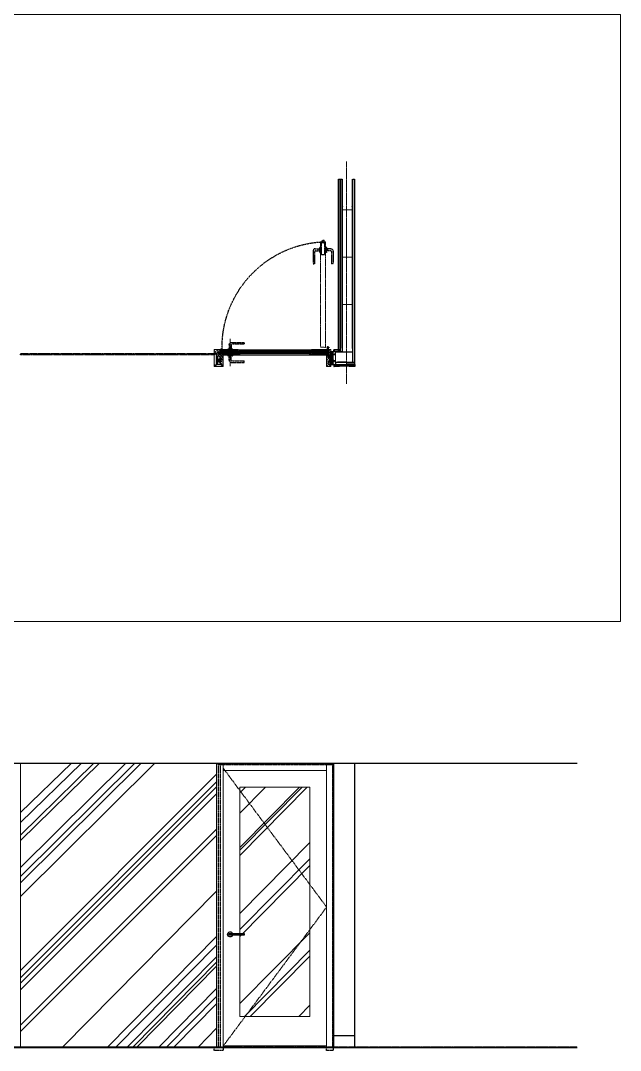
# Model space of a CAD drawing. Header units: inches. Extents: x -395 to 792, y -235 to 476.
# Drawn here: x 114.6 to 317.7, y -230 to 118.5 of the extents above; entities that cross this region are included whole.
import ezdxf

# ---------------------------------------------------------------- set-up
doc = ezdxf.new("R2010")
doc.units = ezdxf.units.IN
doc.header["$LTSCALE"] = 0.25
doc.header["$MEASUREMENT"] = 0
doc.set_wipeout_variables(frame=1)
for name, pattern in [('CENTER', [2, 1.25, -0.25, 0.25, -0.25]), ('HIDDEN', [0.375, 0.25, -0.125]), ('PHANTOM2', [1.25, 0.625, -0.125, 0.125, -0.125, 0.125, -0.125])]:
    doc.linetypes.add(name, pattern=pattern)
for name, color, linetype in [('Imp_Hdw', 9, 'Continuous'), ('IWC_0', 7, 'Continuous'), ('IWC_02', 9, 'Continuous'), ('IWC_02_A', 8, 'Continuous'), ('IWC_04', 252, 'Continuous'), ('IWC_11', 150, 'PHANTOM2')]:
    doc.layers.add(name, color=color, linetype=linetype)
for name, color, linetype, lineweight in [('IWC_01', 4, 'Continuous', 15), ('IWC_03', 5, 'HIDDEN', 30), ('IWC_06', 1, 'Continuous', 15), ('IWC_07', 3, 'CENTER', 15), ('IWC_07_A', 62, 'CENTER', 5), ('IWC_08', 42, 'Continuous', 15), ('LYT-IWC_02', 9, 'Continuous', 9)]:
    doc.layers.add(name, color=color, linetype=linetype, lineweight=lineweight)
doc.layers.add('IWC_12', color=1, linetype='Continuous', lineweight=15, plot=False)
pattern_1 = [(63.435, (1.7933, 0.0867), (2, -1e-10), [0.46214, -1.77393]), (40.6013, (0.4776, 1.816), (2, 2e-09), [0.4158, -8.80374]), (40.6013, (1.4776, 3.816), (2, 2e-09), [0.4158, -8.80374]), (40.6013, (2.4776, 5.816), (2, -1e-09), [0.4158, -8.80374]), (63.435, (0.7786, -0.1928), (2, -1e-10), [0.4237, -1.81237]), (50.1944, (0.968, 0.1861), (2, 8e-11), [0.22405, -7.5862]), (50.1944, (1.968, 2.1861), (2, 8e-11), [0.22405, -7.5862]), (50.1944, (2.968, 4.1861), (2, 8e-11), [0.22405, -7.5862]), (21.8014, (1.1115, 0.35825), (2, -3e-09), [0.28687, -5.09829]), (33.69, (1.3779, 0.4648), (2, -1e-09), [0.25218, -3.35337]), (63.435, (1.5877, 0.6047), (2, -8e-10), [0.33553, -1.90054]), (45, (1.7377, 0.9048), (2, -1e-16), [0.27178, -5.38507]), (45, (2.7377, 2.9048), (2, -1e-16), [0.27178, -5.38507]), (21.8014, (1.9299, 1.097), (2, -3e-09), [0.21924, -5.16593]), (63.435, (0.1305, -0.239), (2, -8e-10), [0.71896, -1.51711]), (50.1944, (0.452, 0.404), (2, 8e-11), [0.45736, -7.3529]), (50.1944, (1.452, 2.404), (2, 8e-11), [0.45736, -7.3529]), (50.1944, (2.452, 4.404), (2, 8e-11), [0.45736, -7.3529]), (33.69, (0.7448, 0.7554), (2, -1e-09), [0.22406, -3.3815]), (15.9454, (0.9312, 0.87964), (2, -1e-07), [0.35625, -6.92386]), (33.69, (1.2738, 0.9775), (2, -1e-09), [0.4093, -3.19625]), (50.1944, (1.6143, 1.2045), (2, 8e-11), [0.51973, -7.2905]), (50.1944, (2.6143, 3.2045), (2, 8e-11), [0.51973, -7.2905]), (50.1944, (3.6143, 5.2045), (2, -3e-10), [0.51973, -7.2905]), (21.8014, (1.94704, 1.6038), (2, -3e-09), [0.57145, -4.81371]), (50.1944, (0, 0.5), (2, 8e-11), [0.5214, -7.28884]), (50.1944, (1, 2.5), (2, 8e-11), [0.5214, -7.28884]), (50.1944, (2, 4.5), (2, 8e-11), [0.5214, -7.28884]), (33.69, (0.3338, 0.9006), (2, -1e-09), [0.48381, -3.12174]), (26.565, (0.73635, 1.1689), (2, 1e-10), [0.7986, -8.14568]), (26.565, (1.73635, 3.1689), (2, 1e-10), [0.7986, -8.14568]), (40.6013, (1.4506, 1.5261), (2, 2e-09), [0.43193, -8.7876]), (40.6013, (2.4506, 3.5261), (2, 2e-09), [0.43193, -8.7876]), (40.6013, (3.4506, 5.5261), (2, 2e-09), [0.43193, -8.7876]), (33.69, (0.1335, 1.1784), (2, -1e-09), [0.27358, -3.33197]), (26.565, (0.3611, 1.3301), (2, 8e-10), [0.7158, -8.22846]), (26.565, (1.3611, 3.3301), (2, -8e-09), [0.7158, -8.22846]), (40.6013, (1.0013, 1.6503), (2, 2e-09), [0.17008, -9.04946]), (40.6013, (2.0013, 3.6503), (2, 2e-09), [0.17008, -9.04946]), (40.6013, (3.0013, 5.6503), (2, 2e-09), [0.17008, -9.04946])]
pattern_2 = [(153.435, (-0.0867, 1.7933), (1e-10, 2), [0.46214, -1.77393]), (130.6013, (-1.816, 0.4776), (-2e-09, 2), [0.4158, -8.80374]), (130.6013, (-3.816, 1.4776), (-2e-09, 2), [0.4158, -8.80374]), (130.6013, (-5.816, 2.4776), (1e-09, 2), [0.4158, -8.80374]), (153.435, (0.1928, 0.7786), (1e-10, 2), [0.4237, -1.81237]), (140.1944, (-0.1861, 0.968), (-8e-11, 2), [0.22405, -7.5862]), (140.1944, (-2.1861, 1.968), (-8e-11, 2), [0.22405, -7.5862]), (140.1944, (-4.1861, 2.968), (-8e-11, 2), [0.22405, -7.5862]), (111.8014, (-0.35825, 1.1115), (3e-09, 2), [0.28687, -5.09829]), (123.69, (-0.4648, 1.3779), (1e-09, 2), [0.25218, -3.35337]), (153.435, (-0.6047, 1.5877), (8e-10, 2), [0.33553, -1.90054]), (135, (-0.9048, 1.7377), (2e-16, 2), [0.27178, -5.38507]), (135, (-2.9048, 2.7377), (2e-16, 2), [0.27178, -5.38507]), (111.8014, (-1.097, 1.9299), (3e-09, 2), [0.21924, -5.16593]), (153.435, (0.239, 0.1305), (8e-10, 2), [0.71896, -1.51711]), (140.1944, (-0.404, 0.452), (-8e-11, 2), [0.45736, -7.3529]), (140.1944, (-2.404, 1.452), (-8e-11, 2), [0.45736, -7.3529]), (140.1944, (-4.404, 2.452), (-8e-11, 2), [0.45736, -7.3529]), (123.69, (-0.7554, 0.7448), (1e-09, 2), [0.22406, -3.3815]), (105.9454, (-0.87964, 0.9312), (1e-07, 2), [0.35625, -6.92386]), (123.69, (-0.9775, 1.2738), (1e-09, 2), [0.4093, -3.19625]), (140.1944, (-1.2045, 1.6143), (-8e-11, 2), [0.51973, -7.29052]), (140.1944, (-3.2045, 2.6143), (-8e-11, 2), [0.51973, -7.29052]), (140.1944, (-5.2045, 3.6143), (3e-10, 2), [0.51973, -7.29052]), (111.8014, (-1.6038, 1.94704), (3e-09, 2), [0.57145, -4.81371]), (140.1944, (-0.5, 3e-17), (-8e-11, 2), [0.5214, -7.28884]), (140.1944, (-2.5, 1), (-8e-11, 2), [0.5214, -7.28884]), (140.1944, (-4.5, 2), (-8e-11, 2), [0.5214, -7.28884]), (123.69, (-0.9006, 0.3338), (1e-09, 2), [0.48381, -3.12174]), (116.565, (-1.1689, 0.73635), (-1e-10, 2), [0.7986, -8.14568]), (116.565, (-3.1689, 1.73635), (-1e-10, 2), [0.7986, -8.14568]), (130.6013, (-1.5261, 1.4506), (-2e-09, 2), [0.43193, -8.7876]), (130.6013, (-3.5261, 2.4506), (-2e-09, 2), [0.43193, -8.78761]), (130.6013, (-5.5261, 3.4506), (-2e-09, 2), [0.43193, -8.78761]), (123.69, (-1.1784, 0.1335), (1e-09, 2), [0.27358, -3.33197]), (116.565, (-1.3301, 0.3611), (-8e-10, 2), [0.7158, -8.22846]), (116.565, (-3.3301, 1.3611), (8e-09, 2), [0.7158, -8.22846]), (130.6013, (-1.6503, 1.0013), (-2e-09, 2), [0.17008, -9.04946]), (130.6013, (-3.6503, 2.0013), (-2e-09, 2), [0.17008, -9.04946]), (130.6013, (-5.6503, 3.0013), (-2e-09, 2), [0.17008, -9.04946])]
pattern_3 = [(37.5, (-2.18455, -1.42733), (-0.00393708, 0.12042649), [0, -0.095, 0, -0.10625, 0, -0.1015625]), (7.5, (-2.18455, -1.42733), (0.11061104, 0.1763841), [0, -0.05125, 0, -0.085625, 0, -0.0328125]), (327.5, (-2.26142, -1.42733), (0.19463387, 0.0003537), [0, -0.03125, 0, -0.1125, 0, -0.146875]), (317.5, (-2.26142, -1.42733), (0.1878829, 0.0548547), [0, -0.015625, 0, -0.07375, 0, -0.084375])]
pattern_4 = [(63.435, (-0.3912, -1.3407), (2, -1e-10), [0.46214, -1.77393]), (40.6013, (-1.7069, 0.3887), (2, 2e-09), [0.4158, -8.80374]), (40.6013, (-0.7069, 2.3887), (2, 2e-09), [0.4158, -8.80374]), (40.6013, (0.2931, 4.3887), (2, -1e-09), [0.4158, -8.80374]), (63.435, (-1.406, -1.6202), (2, -1e-10), [0.4237, -1.81237]), (50.1944, (-1.2165, -1.2412), (2, 8e-11), [0.22405, -7.5862]), (50.1944, (-0.2165, 0.7588), (2, 8e-11), [0.22405, -7.5862]), (50.1944, (0.7835, 2.7588), (2, 8e-11), [0.22405, -7.5862]), (21.8014, (-1.07305, -1.0691), (2, -3e-09), [0.28687, -5.09829]), (33.69, (-0.8067, -0.9625), (2, -1e-09), [0.25218, -3.35337]), (63.435, (-0.5969, -0.8226), (2, -8e-10), [0.33553, -1.90054]), (45, (-0.4468, -0.5225), (2, -1e-16), [0.27178, -5.38507]), (45, (0.5532, 1.4775), (2, -1e-16), [0.27178, -5.38507]), (21.8014, (-0.2546, -0.3304), (2, -3e-09), [0.21924, -5.16593]), (63.435, (-2.054, -1.6664), (2, -8e-10), [0.71896, -1.51711]), (50.1944, (-1.7325, -1.0233), (2, 8e-11), [0.45736, -7.3529]), (50.1944, (-0.7325, 0.9767), (2, 8e-11), [0.45736, -7.3529]), (50.1944, (0.2675, 2.9767), (2, 8e-11), [0.45736, -7.3529]), (33.69, (-1.4398, -0.672), (2, -1e-09), [0.22406, -3.381495]), (15.9454, (-1.2533, -0.5477), (2, -1e-07), [0.35625, -6.92386]), (33.69, (-0.9108, -0.4498), (2, -1e-09), [0.4093, -3.196255]), (50.1944, (-0.5702, -0.2228), (2, 8e-11), [0.51973, -7.29052]), (50.1944, (0.4298, 1.7772), (2, 8e-11), [0.51973, -7.29052]), (50.1944, (1.4298, 3.7772), (2, -3e-10), [0.51973, -7.29052]), (21.8014, (-0.2375, 0.1765), (2, -3e-09), [0.57145, -4.813715]), (50.1944, (-2.1845, -0.9273), (2, 8e-11), [0.5214, -7.28884]), (50.1944, (-1.1845, 1.0727), (2, 8e-11), [0.5214, -7.28884]), (50.1944, (-0.1845, 3.0727), (2, 8e-11), [0.5214, -7.28884]), (33.69, (-1.8508, -0.5268), (2, -1e-09), [0.48381, -3.12174]), (26.565, (-1.4482, -0.2584), (2, 1e-10), [0.7986, -8.14568]), (26.565, (-0.4482, 1.7416), (2, 1e-10), [0.7986, -8.14568]), (40.6013, (-0.7339, 0.0987), (2, 2e-09), [0.43193, -8.78761]), (40.6013, (0.2661, 2.0987), (2, 2e-09), [0.43193, -8.78761]), (40.6013, (1.2661, 4.0987), (2, 2e-09), [0.43193, -8.78761]), (33.69, (-2.0511, -0.2489), (2, -1e-09), [0.27358, -3.33197]), (26.565, (-1.82345, -0.0972), (2, 8e-10), [0.7158, -8.22846]), (26.565, (-0.82345, 1.9028), (2, -8e-09), [0.7158, -8.22846]), (40.6013, (-1.1832, 0.2229), (2, 2e-09), [0.17008, -9.04946]), (40.6013, (-0.1832, 2.2229), (2, 2e-09), [0.17008, -9.04946]), (40.6013, (0.8168, 4.2229), (2, 2e-09), [0.17008, -9.04946])]

# ---------------------------------------------------------------- blocks, each defined once
blk = doc.blocks.new('IWC_DoorCore.Beveled-SP011')
at = {"layer": 'IWC_08'}
h = blk.add_hatch(dxfattribs=at)
h.set_pattern_fill('LUMBER', color=256, scale=0.5)
h.set_pattern_definition(pattern_1)
h.paths.add_polyline_path([(0, 1.69), (0.38, 1.69), (0.38, 0.06), (0.11, 0.06)])
h = blk.add_hatch(dxfattribs=at)
h.set_pattern_fill('PARTICAL-BOARD', color=256, angle=315, style=0)
h.set_pattern_definition([(0, (30.23961, 0), (0.21875, 0.125), [0.3125, -0.0625, 0, -0.0625])])
h.paths.add_polyline_path([(5.14, 1.69), (0.39, 1.69), (0.39, 0.06), (5.14, 0.06)])
h = blk.add_hatch(dxfattribs=at)
h.set_pattern_fill('LUMBER', color=256, scale=0.5, style=0)
h.set_pattern_definition(pattern_1)
h.paths.add_polyline_path([(5.14, 1.69), (5.14, 0.06), (6.01, 0.06), (6.01, 0.5), (5.51, 0.5), (5.51, 1.69)])
h = blk.add_hatch(dxfattribs=at)
h.set_pattern_fill('LUMBER', color=256, scale=0.5, angle=90, style=0)
h.set_pattern_definition(pattern_2)
h.paths.add_polyline_path([(5.57, 1.75), (6.01, 1.75), (6.01, 1.12), (5.51, 1.12), (5.51, 1.69), (5.57, 1.69)])
h = blk.add_hatch(dxfattribs=at)
h.set_pattern_fill('LUMBER', color=256, scale=0.5, angle=90, style=0)
h.set_pattern_definition(pattern_2)
h.paths.add_polyline_path([(30.19, 1.75), (29.75, 1.75), (29.75, 1.12), (30.25, 1.12), (30.25, 1.69), (30.19, 1.69)])
h = blk.add_hatch(dxfattribs=at)
h.set_pattern_fill('LUMBER', color=256, scale=0.5, style=0)
h.set_pattern_definition(pattern_1)
h.paths.add_polyline_path([(30.62, 1.69), (30.62, 0.06), (29.75, 0.06), (29.75, 0.63), (30.25, 0.63), (30.25, 1.69)])
h = blk.add_hatch(dxfattribs=at)
h.set_pattern_fill('PARTICAL-BOARD', color=256, angle=315, style=0)
h.set_pattern_definition([(0, (0, 0), (0.21875, 0.125), [0.3125, -0.0625, 0, -0.0625])])
h.paths.add_polyline_path([(35.37, 1.69), (30.62, 1.69), (30.62, 0.06), (35.37, 0.06)])
h = blk.add_hatch(dxfattribs=at)
h.set_pattern_fill('LUMBER', color=256, scale=0.5)
h.set_pattern_definition([(63.435, (1.5433, 0.0867), (2, -1e-10), [0.46214, -1.77393]), (40.6013, (0.2276, 1.816), (2, 2e-09), [0.4158, -8.80374]), (40.6013, (1.2276, 3.816), (2, 2e-09), [0.4158, -8.80374]), (40.6013, (2.2276, 5.816), (2, -1e-09), [0.4158, -8.80374]), (63.435, (0.5286, -0.1928), (2, -1e-10), [0.4237, -1.81237]), (50.1944, (0.718, 0.1861), (2, 8e-11), [0.22405, -7.5862]), (50.1944, (1.718, 2.1861), (2, 8e-11), [0.22405, -7.5862]), (50.1944, (2.718, 4.1861), (2, 8e-11), [0.22405, -7.5862]), (21.8014, (0.8615, 0.35825), (2, -3e-09), [0.28687, -5.09829]), (33.69, (1.1279, 0.4648), (2, -1e-09), [0.25218, -3.35337]), (63.435, (1.3377, 0.6047), (2, -8e-10), [0.33553, -1.90054]), (45, (1.4877, 0.9048), (2, -1e-16), [0.27178, -5.38507]), (45, (2.4877, 2.9048), (2, -1e-16), [0.27178, -5.38507]), (21.8014, (1.6799, 1.097), (2, -3e-09), [0.21924, -5.16593]), (63.435, (-0.1195, -0.239), (2, -8e-10), [0.71896, -1.51711]), (50.1944, (0.202, 0.404), (2, 8e-11), [0.45736, -7.3529]), (50.1944, (1.202, 2.404), (2, 8e-11), [0.45736, -7.3529]), (50.1944, (2.202, 4.404), (2, 8e-11), [0.45736, -7.3529]), (33.69, (0.4948, 0.7554), (2, -1e-09), [0.22406, -3.3815]), (15.9454, (0.6812, 0.87964), (2, -1e-07), [0.35625, -6.92386]), (33.69, (1.0238, 0.9775), (2, -1e-09), [0.4093, -3.19625]), (50.1944, (1.3643, 1.2045), (2, 8e-11), [0.51973, -7.29052]), (50.1944, (2.3643, 3.2045), (2, 8e-11), [0.51973, -7.29052]), (50.1944, (3.3643, 5.2045), (2, -3e-10), [0.51973, -7.29052]), (21.8014, (1.69704, 1.6038), (2, -3e-09), [0.57145, -4.81371]), (50.1944, (-0.25, 0.5), (2, 8e-11), [0.5214, -7.28884]), (50.1944, (0.75, 2.5), (2, 8e-11), [0.5214, -7.28884]), (50.1944, (1.75, 4.5), (2, 8e-11), [0.5214, -7.28884]), (33.69, (0.0838, 0.9006), (2, -1e-09), [0.48381, -3.12174]), (26.565, (0.48635, 1.1689), (2, 1e-10), [0.7986, -8.14568]), (26.565, (1.48635, 3.1689), (2, 1e-10), [0.7986, -8.14568]), (40.6013, (1.2006, 1.5261), (2, 2e-09), [0.43193, -8.78761]), (40.6013, (2.2006, 3.5261), (2, 2e-09), [0.43193, -8.78761]), (40.6013, (3.2006, 5.5261), (2, 2e-09), [0.43193, -8.78761]), (33.69, (-0.1165, 1.1784), (2, -1e-09), [0.27358, -3.33197]), (26.565, (0.1111, 1.3301), (2, 8e-10), [0.7158, -8.22846]), (26.565, (1.1111, 3.3301), (2, -8e-09), [0.7158, -8.22846]), (40.6013, (0.7513, 1.6503), (2, 2e-09), [0.17008, -9.04946]), (40.6013, (1.7513, 3.6503), (2, 2e-09), [0.17008, -9.04946]), (40.6013, (2.7513, 5.6503), (2, 2e-09), [0.17008, -9.04946])])
h.paths.add_polyline_path([(35.37, 1.69), (35.75, 1.69), (35.64, 0.06), (35.37, 0.06)])
at = {"layer": 'IWC_01', "color": 0, "linetype": 'ByBlock'}
for points in [[(6.01, 0), (6.01, 0.63), (5.51, 0.63), (5.51, 1.75), (0, 1.75), (0.11, 0)], [(30.25, 1.75), (35.75, 1.75), (35.64, 0), (29.75, 0), (29.75, 0.63), (30.25, 0.63)]]:
    blk.add_lwpolyline(points, close=True, dxfattribs=at)
at = {"layer": 'IWC_01'}
for points in [[(5.57, 1.75), (6.01, 1.75), (6.01, 1.12), (5.51, 1.12), (5.51, 1.69), (5.57, 1.69), (5.57, 1.75)], [(30.19, 1.75), (29.75, 1.75), (29.75, 1.12), (30.25, 1.12), (30.25, 1.69), (30.19, 1.69), (30.19, 1.75)]]:
    blk.add_lwpolyline(points, dxfattribs=at)
at = {"layer": 'IWC_02_A'}
for points in [[(0, 1.69), (5.51, 1.69)], [(0.11, 0.06), (6.01, 0.06)], [(0.38, 1.69), (0.38, 0.06)], [(6.01, 0.06), (0.38, 0.06), (0.38, 1.69), (5.51, 1.69)], [(5.14, 1.69), (5.14, 0.06), (6.01, 0.06), (6.01, 0.63), (5.51, 0.63), (5.51, 1.69), (5.14, 1.69)], [(29.75, 1.75), (6.01, 1.75)], [(29.75, 0), (6.01, 0)], [(30.25, 1.69), (35.37, 1.69), (35.37, 0.06), (29.75, 0.06)], [(30.62, 1.69), (30.62, 0.06), (29.75, 0.06), (29.75, 0.63), (30.25, 0.63), (30.25, 1.69), (30.62, 1.69)], [(29.75, 0.06), (35.64, 0.06)], [(30.25, 1.69), (35.75, 1.69)], [(30.62, 1.69), (30.62, 0.06)], [(35.37, 1.69), (35.37, 0.06)]]:
    blk.add_lwpolyline(points, dxfattribs=at)
for points in [[(0, 1.69), (0.38, 1.69), (0.38, 0.06), (0.11, 0.06)], [(30.12, 0.69), (5.64, 0.69), (5.57, 0.75), (5.57, 1), (5.64, 1.06), (30.12, 1.06), (30.19, 1), (30.19, 0.75)], [(35.37, 1.69), (30.62, 1.69), (30.62, 0.06), (35.37, 0.06)], [(35.37, 1.69), (35.75, 1.69), (35.64, 0.06), (35.37, 0.06)]]:
    blk.add_lwpolyline(points, close=True, dxfattribs=at)
at = {"layer": 'IWC_04'}
for points in [[(6.01, 1.12), (29.75, 1.12)], [(29.75, 0.63), (6.01, 0.63)]]:
    blk.add_lwpolyline(points, dxfattribs=at)
blk = doc.blocks.new('IWC_HAGER.BB1279_PL01')
at = {"layer": 'IWC_01', "color": 0, "linetype": 'ByBlock'}
for points in [[(-0.01, 0.45), (0.01, 0.4), (-0.09, -1.5), (-0.23, -1.49), (-0.12, 0.38), (-0.22, 0.64)], [(0.11, 0.44), (0.09, 0.4), (0.09, -1.51), (0.23, -1.51), (0.23, 0.37), (0.34, 0.62)]]:
    blk.add_lwpolyline(points, dxfattribs=at)
blk.add_circle((0.06, 0.74), 0.305, dxfattribs=at)
at = {"layer": 'IWC_03'}
for points in [[(-0.21, -1.2), (-0.08, -1.31)], [(-0.2, -1.04), (-0.06, -0.94)], [(-0.18, -0.57), (-0.05, -0.68)], [(-0.17, -0.41), (-0.03, -0.32)], [(0.23, -0.42), (0.09, -0.32)], [(0.23, -0.59), (0.09, -0.69)], [(0.23, -1.05), (0.09, -0.95)], [(0.23, -1.21), (0.09, -1.31)]]:
    blk.add_lwpolyline(points, dxfattribs=at)
at = {"layer": 'IWC_07'}
for points in [[(-0.27, -1.11), (-0.07, -1.13)], [(-0.23, -0.49), (-0.04, -0.5)], [(0.29, -0.51), (0.09, -0.51)], [(0.29, -1.13), (0.09, -1.13)]]:
    blk.add_lwpolyline(points, dxfattribs=at)
at = {"layer": 'IWC_07_A'}
for q in [(-0.55, 0.74), (0.06, 1.35), (0.67, 0.74), (0.06, 0.13)]:
    blk.add_line((0.06, 0.74), q, dxfattribs=at)
at = {"layer": 'IWC_12'}
for points in [[(0, 0), (-0.41, 0)], [(0, 0), (-0.11, -1.75)], [(0.09, 0), (0.09, -1.75), (0.09, -1.88), (-0.41, -1.88)], [(-0.11, -1.75), (-0.41, -1.75)]]:
    blk.add_lwpolyline(points, dxfattribs=at)
blk = doc.blocks.new('*U23')
at = {"layer": 'IWC_02', "color": 0, "linetype": 'ByBlock'}
blk.add_blockref('IWC_HAGER.BB1279_PL01', (0, 0), dxfattribs=at)
blk = doc.blocks.new('*U67')
at = {"color": 0, "linetype": 'ByBlock'}
blk.add_wipeout([(-0.21875, 0.0625), (-0.21875, -0.0625), (0.21875, -0.0625), (0.21875, 0.0625)], dxfattribs=at).dxf.layer = 'IWC_01'
at = {"layer": 'IWC_02_A', "color": 0, "linetype": 'ByBlock'}
for p, q in [((-0.1875, 0.0625), (0.1875, -0.0625)), ((0.1875, 0.0625), (-0.1875, -0.0625))]:
    blk.add_line(p, q, dxfattribs=at)
for points in [[(-0.21875, -0.0625), (0.21875, -0.0625), (0.21875, 0.0625), (-0.21875, 0.0625)], [(-0.1875, -0.0625), (0.1875, -0.0625), (0.1875, 0.0625), (-0.1875, 0.0625)]]:
    blk.add_lwpolyline(points, close=True, dxfattribs=at)
blk = doc.blocks.new('HD_A16B')
at = {"layer": 'IWC_02_A', "color": 0, "linetype": 'ByBlock'}
for p, q in [((-0.88, 0), (0.88, 0)), ((-0.88, -0.19), (-0.88, 0)), ((0.38, 0), (-0.38, 0)), ((0.88, -0.19), (0.88, 0)), ((0.81, -0.25), (-0.81, -0.25)), ((-0.38, -1.76), (-0.38, -0.25)), ((0.38, -0.75), (-0.38, -0.75)), ((0.38, -1.72), (0.38, -0.25)), ((0.38, -2.51), (4.73, -2.51)), ((0.62, -1.97), (4.73, -1.97)), ((4.73, -2.51), (4.73, -1.97))]:
    blk.add_line(p, q, dxfattribs=at)
for centre, radius, start, end in [((-0.81, -0.19), 0.0625, 180, 270), ((0.38, -1.76), 0.75, 180, 270), ((0.62, -1.72), 0.25, 180, 270), ((0.81, -0.19), 0.0625, 270, 0)]:
    blk.add_arc(centre, radius, start, end, dxfattribs=at)
blk = doc.blocks.new('*U27')
at = {"layer": 'Imp_Hdw', "color": 0, "linetype": 'ByBlock'}
for points in [[(-0.23, -0.5), (-4.42, -0.5), (-4.42, 0.5), (-0.29, 0.5)], [(-0.11, -0.63), (-0.19, 0.62)], [(0.3, -1.17), (0.42, -1.1)]]:
    blk.add_lwpolyline(points, dxfattribs=at)
for points in [[(0, -0.62), (-0.22, -0.64), (-0.3, 0.61), (-0.08, 0.62)], [(0.3, -0.62), (0.14, -0.62), (0.14, 0.62), (0.3, 0.62)], [(1.27, -0.47), (0.3, -0.47), (0.3, 0.47), (1.27, 0.47)]]:
    blk.add_lwpolyline(points, close=True, dxfattribs=at)
for centre, end in [((1.19, -0.62), 211.7368), ((1.34, -0.62), 207.7459)]:
    blk.add_arc(centre, 1.05, 180.4374, end, dxfattribs=at)
at = {"layer": 'IWC_03', "color": 0, "linetype": 'ByBlock'}
blk.add_lwpolyline([(-0.02, -0.38), (0.54, -0.38)], dxfattribs=at)
at = {"layer": 'IWC_03', "color": 0, "linetype": 'ByBlock', "lineweight": -2}
blk.add_arc((-0.19, -0.34), 0.729, 357.4564, 79.9059, dxfattribs=at)
at = {"layer": 'IWC_07'}
blk.add_line((-4.87, 0), (1.41, 0), dxfattribs=at)
at = {"layer": 'IWC_07', "lineweight": -2}
blk.add_lwpolyline([(-2.73, -4.62), (-2.73, 4.63)], dxfattribs=at)
at = {"layer": 'IWC_12', "lineweight": -2}
blk.add_circle((0, 0), 0.5, dxfattribs=at)
at = {"layer": 'IWC_02', "color": 0, "linetype": 'ByBlock', "rotation": 180}
blk.add_blockref('HD_A16B', (-2.73, 0.88), dxfattribs=at)
at = {"layer": 'IWC_02', "color": 0, "linetype": 'ByBlock', "xscale": -1}
blk.add_blockref('HD_A16B', (-2.73, -0.87), dxfattribs=at)
blk = doc.blocks.new('*U33')
at = {"layer": 'IWC_02'}
blk.add_lwpolyline([(0, 0, 0.0234, 0.00781, 0), (0, -0.0625, 0.00781, 0.005, 0), (0, -1, 0, 0, 0)], format="xyseb", dxfattribs=at)
blk = doc.blocks.new('*U35')
at = {"layer": 'IWC_01', "color": 0, "linetype": 'ByBlock'}
blk.add_lwpolyline([(0.109375, 0), (35.640625, 0), (35.75, 1.75), (0, 1.75)], close=True, dxfattribs=at)
blk = doc.blocks.new('*U36')
at = {"layer": 'Imp_Hdw', "color": 0, "linetype": 'ByBlock'}
for points in [[(-0.23, -0.5), (-4.42, -0.5), (-4.42, 0.5), (-0.29, 0.5)], [(-0.11, -0.63), (-0.19, 0.62)]]:
    blk.add_lwpolyline(points, dxfattribs=at)
blk.add_lwpolyline([(0, -0.62), (-0.22, -0.64), (-0.3, 0.61), (-0.08, 0.62)], close=True, dxfattribs=at)
at = {"layer": 'IWC_03', "color": 0, "linetype": 'ByBlock'}
blk.add_lwpolyline([(-0.02, -0.38), (0.54, -0.38)], dxfattribs=at)
at = {"layer": 'IWC_03', "color": 0, "linetype": 'ByBlock', "lineweight": -2}
blk.add_arc((-0.19, -0.34), 0.729, 357.4564, 79.9059, dxfattribs=at)
at = {"layer": 'IWC_12', "lineweight": -2}
blk.add_circle((0, 0), 0.5, dxfattribs=at)
at = {"layer": 'IWC_02', "color": 0, "linetype": 'ByBlock', "rotation": 180}
blk.add_blockref('HD_A16B', (-2.73, 0.88), dxfattribs=at)
at = {"layer": 'IWC_02', "color": 0, "linetype": 'ByBlock', "xscale": -1}
blk.add_blockref('HD_A16B', (-2.73, -0.87), dxfattribs=at)
blk = doc.blocks.new('IWC_HDW04 POCKET SCREW')
at = {"layer": 'IWC_02', "color": 0, "linetype": 'ByBlock'}
for p, q in [((0.27, 0.02), (0.41, 0.05)), ((0.29, 0.08), (0.42, 0.11)), ((0.3, 0.15), (0.43, 0.18)), ((0.31, 0.21), (0.44, 0.24)), ((0.32, 0.26), (0.39, 0.32)), ((0.44, 0.24), (0.39, 0.32)), ((0.03, -1.01), (0.03, -1.04)), ((0.03, -1.01), (0.28, -1.05)), ((0.07, -1.01), (0.13, -0.81)), ((0.08, -1.11), (0.2, -1.13)), ((0.13, -0.8), (0.26, -0.77)), ((0.14, -0.74), (0.27, -0.7)), ((0.15, -0.67), (0.29, -0.64)), ((0.16, -0.61), (0.3, -0.58)), ((0.17, -0.55), (0.31, -0.51)), ((0.19, -0.48), (0.32, -0.45)), ((0.2, -0.42), (0.33, -0.39)), ((0.21, -0.36), (0.34, -0.33)), ((0.22, -0.3), (0.35, -0.26)), ((0.23, -0.23), (0.36, -0.2)), ((0.23, -1.04), (0.25, -0.83)), ((0.24, -0.17), (0.37, -0.14)), ((0.25, -0.11), (0.39, -0.07)), ((0.26, -0.04), (0.4, -0.01)), ((0.28, -1.05), (0.27, -1.08))]:
    blk.add_line(p, q, dxfattribs=at)
blk.add_lwpolyline([(0, -1), (0.31, -1.05), (0, -2.44)], dxfattribs=at)
for centre, start, end in [((0.09, -1.05), 170, 260), ((0.21, -1.07), 260, 350)]:
    blk.add_arc(centre, 0.0625, start, end, dxfattribs=at)
blk = doc.blocks.new('*U44')
at = {"color": 0, "linetype": 'ByBlock'}
for p, q in [((0.17, 0.05), (1.29, 0.04)), ((0.17, -0.05), (1.29, -0.04))]:
    blk.add_line(p, q, dxfattribs=at)
for points in [[(0, 0), (0, 0.14, -0.414214), (0.01, 0.15), (0.02, 0.15, -0.414214), (0.03, 0.14), (0.03, 0)], [(0, 0), (0, -0.14, 0.414214), (0.01, -0.15), (0.02, -0.15, 0.414214), (0.03, -0.14), (0.03, 0)]]:
    blk.add_lwpolyline(points, format="xyb", dxfattribs=at)
for centre, start, end in [((0.18, 0.23), 216.2938, 269.344), ((0.18, -0.23), 90.656, 143.7062)]:
    blk.add_arc(centre, 0.18, start, end)
for centre, start, end in [((1.22, -0.85), 71.8558, 85.3332), ((1.22, 0.85), 274.6668, 288.1442)]:
    blk.add_arc(centre, 0.898, start, end, dxfattribs=at)
at = {"layer": 'IWC_03'}
for points in [[(0.75, 0.05), (0.78, 0.08), (0.83, -0.07), (1.35, -0.07), (1.4, 0.07), (1.46, -0.03), (1.5, 0)], [(0.83, 0.05), (0.83, 0.08), (1.35, 0.07), (1.36, 0.03)]]:
    blk.add_lwpolyline(points, dxfattribs=at)
blk = doc.blocks.new('*U45')
at = {"layer": 'IWC_02'}
blk.add_lwpolyline([(0, 0, 0.0234, 0.00781, 0), (0, -0.0625, 0.00781, 0.005, 0), (0, -1, 0, 0, 0)], format="xyseb", dxfattribs=at)
blk = doc.blocks.new('Jamb.1_SP01')
at = {"layer": 'IWC_08'}
h = blk.add_hatch(dxfattribs=at)
h.set_pattern_fill('MDF', color=256, scale=0.0625, style=0)
h.set_pattern_definition(pattern_3)
h.paths.add_polyline_path([(-0.5, 0.75), (0.25, 0.75), (0.25, 5), (-0.5, 5)])
h = blk.add_hatch(dxfattribs=at)
h.set_pattern_fill('LUMBER', color=256, scale=0.5, style=0)
h.set_pattern_definition(pattern_4)
h.paths.add_polyline_path([(1, 3.06), (1, 5.75), (0, 5.75), (0, 5), (0.25, 5), (0.25, 3.06)])
h = blk.add_hatch(dxfattribs=at)
h.set_pattern_fill('LUMBER', color=256, scale=0.5, angle=90, style=0)
h.set_pattern_definition([(153.435, (-2.2712, 0.366), (1e-10, 2), [0.46214, -1.77393]), (130.601, (-4.0006, -0.9497), (-2e-09, 2), [0.4158, -8.80374]), (130.601, (-6.0006, 0.0503), (-2e-09, 2), [0.4158, -8.80374]), (130.601, (-8.0006, 1.0503), (1e-09, 2), [0.4158, -8.80374]), (153.435, (-1.9917, -0.6487), (1e-10, 2), [0.4237, -1.81237]), (140.194, (-2.3707, -0.4593), (-8e-11, 2), [0.22405, -7.5862]), (140.194, (-4.3707, 0.5407), (-8e-11, 2), [0.22405, -7.5862]), (140.194, (-6.3707, 1.5407), (-8e-11, 2), [0.22405, -7.5862]), (111.801, (-2.5428, -0.3158), (3e-09, 2), [0.28687, -5.0983]), (123.69, (-2.6493, -0.0495), (1e-09, 2), [0.2522, -3.35337]), (153.435, (-2.7892, 0.1604), (8e-10, 2), [0.33553, -1.90054]), (135, (-3.0893, 0.3104), (2e-16, 2), [0.2718, -5.3851]), (135, (-5.0893, 1.3104), (2e-16, 2), [0.2718, -5.3851]), (111.801, (-3.2815, 0.5026), (3e-09, 2), [0.21924, -5.16593]), (153.435, (-1.9455, -1.2969), (8e-10, 2), [0.71896, -1.5171]), (140.194, (-2.5886, -0.9753), (-8e-11, 2), [0.45736, -7.3529]), (140.194, (-4.5886, 0.0247), (-8e-11, 2), [0.45736, -7.3529]), (140.194, (-6.5886, 1.0247), (-8e-11, 2), [0.45736, -7.3529]), (123.69, (-2.9399, -0.6825), (1e-09, 2), [0.22406, -3.3815]), (105.945, (-3.0642, -0.4961), (1e-07, 2), [0.35625, -6.92386]), (123.69, (-3.1621, -0.1536), (1e-09, 2), [0.4093, -3.19625]), (140.194, (-3.3891, 0.187), (-8e-11, 2), [0.5197, -7.2905]), (140.194, (-5.3891, 1.187), (-8e-11, 2), [0.5197, -7.2905]), (140.194, (-7.3891, 2.187), (3e-10, 2), [0.5197, -7.2905]), (111.801, (-3.7884, 0.5197), (3e-09, 2), [0.57145, -4.8137]), (140.194, (-2.6845, -1.4273), (-8e-11, 2), [0.5214, -7.28884]), (140.194, (-4.6845, -0.4273), (-8e-11, 2), [0.5214, -7.28884]), (140.194, (-6.6845, 0.5727), (-8e-11, 2), [0.5214, -7.28884]), (123.69, (-3.0851, -1.0935), (1e-09, 2), [0.4838, -3.12174]), (116.565, (-3.3535, -0.691), (-1e-10, 2), [0.7986, -8.1457]), (116.565, (-5.3535, 0.309), (-1e-10, 2), [0.7986, -8.14568]), (130.601, (-3.7106, 0.0233), (-2e-09, 2), [0.4319, -8.7876]), (130.601, (-5.7106, 1.0233), (-2e-09, 2), [0.4319, -8.7876]), (130.601, (-7.7106, 2.0233), (-2e-09, 2), [0.4319, -8.7876]), (123.69, (-3.3629, -1.2939), (1e-09, 2), [0.27358, -3.33197]), (116.565, (-3.5147, -1.0662), (-8e-10, 2), [0.7158, -8.22846]), (116.565, (-5.5147, -0.0662), (8e-09, 2), [0.7158, -8.22846]), (130.601, (-3.8348, -0.426), (-2e-09, 2), [0.1701, -9.04946]), (130.601, (-5.8348, 0.574), (-2e-09, 2), [0.1701, -9.04946]), (130.601, (-7.8348, 1.574), (-2e-09, 2), [0.1701, -9.04946])])
h.paths.add_polyline_path([(1.5, 3.81), (1, 3.81), (1, 3.06), (0.25, 3.06), (0.25, 0.75), (0, 0.75), (0, 0), (1.5, 0)])
h = blk.add_hatch(dxfattribs=at)
h.set_pattern_fill('LUMBER', color=256, scale=0.5, style=0)
h.set_pattern_definition(pattern_4)
h.paths.add_polyline_path([(37, 5.75), (37, 3.31), (38.75, 3.31), (38.75, 4.44), (39.5, 4.44), (39.5, 5.75)])
at = {"layer": 'IWC_01'}
for points in [[(-0.5, 0.75), (0.25, 0.75), (0.25, 5), (-0.5, 5)], [(1, 3.06), (1, 5.75), (0, 5.75), (0, 5), (0.25, 5), (0.25, 3.06)], [(1.5, 3.81), (1, 3.81), (1, 3.06), (0.25, 3.06), (0.25, 0.75), (0, 0.75), (0, 0), (1.5, 0)], [(36.5, 0), (36.5, 3.81), (37, 3.81), (37, 5.75), (39.5, 5.75), (39.5, 0)]]:
    blk.add_lwpolyline(points, close=True, dxfattribs=at)
for points in [[(1, 3.81), (1.5, 3.81), (1.5, 0)], [(36.5, 0), (39.5, 0), (39.5, 5.75)], [(36.5, 3.81), (36.5, 0), (39.5, 0), (39.5, 4.44)], [(39.5, 5.75), (37, 5.75), (37, 3.31)], [(37, 5.75), (37, 3.31), (38.75, 3.31), (38.75, 4.44), (39.5, 4.44), (39.5, 5.75), (37, 5.75)], [(37.25, 3.31), (37.25, 0.75), (38.75, 0.75), (38.75, 4.44)], [(37.25, 0.75), (36.5, 0)]]:
    blk.add_lwpolyline(points, dxfattribs=at)
at = {"layer": 'IWC_02_A'}
blk.add_lwpolyline([(0.25, 0.75), (-0.75, 0.75), (-0.75, 5), (0.25, 5)], close=True, dxfattribs=at)
at = {"layer": 'IWC_03'}
blk.add_arc((1.06, 6.43), 35.82, 358.8085, 88.8085, dxfattribs=at)
at = {"layer": 'IWC_01', "lineweight": -2}
blk.add_blockref('IWC_DoorCore.Beveled-SP011', (1.12, 3.94), dxfattribs=at)
at = {"layer": 'IWC_02', "xscale": -1}
blk.add_blockref('*U23', (1.12, 5.69), dxfattribs=at)
at = {"layer": 'IWC_02', "xscale": -1, "rotation": 270}
blk.add_blockref('*U45', (1.5, 3.47), dxfattribs=at)
at = {"layer": 'IWC_02_A', "xscale": -1}
for p in [(0.25, 4.14), (1, 3.34), (0.25, 1.91)]:
    blk.add_blockref('*U44', p, dxfattribs=at)
at = {"layer": 'IWC_03', "lineweight": -2, "xscale": -1, "rotation": 180}
blk.add_blockref('*U27', (36.86, 4.81), dxfattribs=at)
at = {"layer": 'IWC_11', "lineweight": -2, "xscale": -1, "rotation": 270}
blk.add_blockref('*U36', (2.68, 42.23), dxfattribs=at)
at = {"layer": 'IWC_11', "lineweight": -2, "rotation": 90}
blk.add_blockref('*U35', (3.56, 6.49), dxfattribs=at)
at = {"layer": 'IWC_02'}
for p, rotation in [((0.62, 3.06), 270), ((36.87, 0.38), 134.9999999999992)]:
    blk.add_blockref('*U67', p, dxfattribs=dict(at, rotation=rotation))
at = {"layer": 'IWC_01'}
blk.add_lwpolyline([(38.75, 0.75), (39.5, 0)], dxfattribs=at)
at = {"layer": 'IWC_02'}
blk.add_lwpolyline([(-0.75, 4.91), (-0.5, 4.91), (-0.5, 1.47), (-0.75, 1.47)], close=True, dxfattribs=at)
blk.add_lwpolyline([(-0.5, 4.91), (-0.75, 1.47)], dxfattribs=at)
at = {"layer": 'IWC_02', "xscale": -0.999999999999997, "rotation": 225.0000000000008}
blk.add_blockref('*U67', (39.12, 0.38), dxfattribs=at)
at = {"layer": 'IWC_08'}
h = blk.add_hatch(dxfattribs=at)
h.set_pattern_fill('LUMBER', color=256, scale=0.5, style=0)
h.set_pattern_definition(pattern_4)
h.paths.add_polyline_path([(36.5, 3.81), (37, 3.81), (37, 3.31), (37.25, 3.31), (37.25, 0.75), (36.5, 0)])
at = {"layer": 'IWC_01'}
for points in [[(36.5, 3.81), (37, 3.81), (37, 3.31), (37.25, 3.31), (37.25, 0.75), (36.5, 0)], [(37.25, 3.31), (38.75, 3.31), (38.75, 0.75), (37.25, 0.75)]]:
    blk.add_lwpolyline(points, close=True, dxfattribs=at)
at = {"layer": 'IWC_02_A'}
for points in [[(38.75, 3.31), (37.25, 0.81)], [(37.25, 3.31), (38.75, 0.81)]]:
    blk.add_lwpolyline(points, dxfattribs=at)
at = {"layer": 'IWC_02', "xscale": -1, "rotation": 90}
blk.add_blockref('*U67', (39.12, 4.44), dxfattribs=at)
at = {"layer": 'IWC_08'}
h = blk.add_hatch(dxfattribs=at)
h.set_pattern_fill('MDF', color=256, scale=0.0625, style=0)
h.set_pattern_definition(pattern_3)
h.paths.add_polyline_path([(37.25, 0.75), (36.5, 0), (39.5, 0), (39.5, 4.44), (38.75, 4.44), (38.75, 0.75)])
at = {"layer": 'IWC_01'}
for points in [[(37.25, 0.75), (36.5, 0), (39.5, 0), (39.5, 4.44), (38.75, 4.44), (38.75, 0.75), (37.25, 0.75)], [(37.25, 3.31), (38.75, 3.31), (38.75, 0.75), (37.25, 0.75)], [(37.25, 3.31), (38.75, 3.31), (38.75, 0.81), (37.25, 0.81)]]:
    blk.add_lwpolyline(points, close=True, dxfattribs=at)
at = {"layer": 'IWC_02', "rotation": 270}
blk.add_blockref('*U33', (39.5, 4.03), dxfattribs=at)
at = {"layer": 'IWC_04'}
blk.add_blockref('IWC_HDW04 POCKET SCREW', (37.25, 3.31), dxfattribs=at)
at = {"layer": 'IWC_04', "xscale": -1}
blk.add_blockref('IWC_HDW04 POCKET SCREW', (38.75, 3.31), dxfattribs=at)
blk = doc.blocks.new('*U8')
at = {"layer": 'IWC_12'}
for p in [(-0.625, 0), (0, 0), (3.625, 0), (4.25, 0)]:
    blk.add_point(p, dxfattribs=at)
at = {"layer": 'LYT-IWC_02'}
blk.add_lwpolyline([(3.5625, 1.2215, 0.4142135624), (3.534, 1.25), (3.359375, 1.25), (3.359375, 1.2215), (3.534, 1.2215), (3.534, 0.0285), (0.091, 0.0285), (0.091, 1.2215), (0.265625, 1.2215), (0.265625, 1.25), (0.091, 1.25, 0.4142135624), (0.0625, 1.2215), (0.0625, 0.0285, 0.4142135624), (0.091, 0), (3.534, 0, 0.4142135624), (3.5625, 0.0285)], format="xyb", close=True, dxfattribs=at)
blk = doc.blocks.new('*U37')
at = {"layer": 'IWC_12'}
for p in [(0, 48), (3.625, 48), (0, 32), (3.625, 32), (0, 16), (3.625, 16), (-0.625, 0), (0, 0), (3.625, 0), (4.25, 0)]:
    blk.add_point(p, dxfattribs=at)
at = {"layer": 'LYT-IWC_02'}
for points in [[(3.5625, 49.2215, 0.4142135624), (3.534, 49.25), (3.359375, 49.25), (3.359375, 49.2215), (3.534, 49.2215), (3.534, 48.0285), (0.091, 48.0285), (0.091, 49.2215), (0.265625, 49.2215), (0.265625, 49.25), (0.091, 49.25, 0.4142135624), (0.0625, 49.2215), (0.0625, 48.0285, 0.4142135624), (0.091, 48), (3.534, 48, 0.4142135624), (3.5625, 48.0285)], [(3.5625, 33.2215, 0.4142135624), (3.534, 33.25), (3.359375, 33.25), (3.359375, 33.2215), (3.534, 33.2215), (3.534, 32.0285), (0.091, 32.0285), (0.091, 33.2215), (0.265625, 33.2215), (0.265625, 33.25), (0.091, 33.25, 0.4142135624), (0.0625, 33.2215), (0.0625, 32.0285, 0.4142135624), (0.091, 32), (3.534, 32, 0.4142135624), (3.5625, 32.0285)], [(3.5625, 17.2215, 0.4142135624), (3.534, 17.25), (3.359375, 17.25), (3.359375, 17.2215), (3.534, 17.2215), (3.534, 16.0285), (0.091, 16.0285), (0.091, 17.2215), (0.265625, 17.2215), (0.265625, 17.25), (0.091, 17.25, 0.4142135624), (0.0625, 17.2215), (0.0625, 16.0285, 0.4142135624), (0.091, 16), (3.534, 16, 0.4142135624), (3.5625, 16.0285)], [(3.5625, 1.2215, 0.4142135624), (3.534, 1.25), (3.359375, 1.25), (3.359375, 1.2215), (3.534, 1.2215), (3.534, 0.0285), (0.091, 0.0285), (0.091, 1.2215), (0.265625, 1.2215), (0.265625, 1.25), (0.091, 1.25, 0.4142135624), (0.0625, 1.2215), (0.0625, 0.0285, 0.4142135624), (0.091, 0), (3.534, 0, 0.4142135624), (3.5625, 0.0285)]]:
    blk.add_lwpolyline(points, format="xyb", close=True, dxfattribs=at)
blk = doc.blocks.new('IWC_Bead.L')
at = {"layer": 'IWC_02'}
for p, q in [((0, 0.03125), (-0.828125, 0.015625)), ((-0.828125, 0.015625), (-0.828125, 0)), ((-0.828125, 0), (0, 0)), ((0, 0.0425), (0, 0.03125)), ((0, 0), (0, -0.625)), ((0.026875, 0.0625), (0.02, 0.0625)), ((0.046875, -0.625), (0.046875, 0.0425)), ((0.046875, -0.53125), (0.046875, -0.53125))]:
    blk.add_line(p, q, dxfattribs=at)
for points in [[(0.02, 0.0625), (-1.828125, 0)], [(-1.828125, 0), (-0.828125, 0)], [(0, -0.625), (0.046875, -0.625)]]:
    blk.add_lwpolyline(points, dxfattribs=at)
at = {"layer": 'IWC_02', "color": 252}
blk.add_circle((0.046875, 0), 0.033002, dxfattribs=at)
at = {"layer": 'IWC_02'}
for centre, start, end in [((0.02, 0.0425), 90, 180), ((0.026875, 0.0425), 360, 90)]:
    blk.add_arc(centre, 0.02, start, end, dxfattribs=at)
blk = doc.blocks.new('*U15')
at = {"layer": 'LYT-IWC_02'}
blk.add_blockref('IWC_Bead.L', (0, 0), dxfattribs=at)
blk = doc.blocks.new('Wall.C_SP01')
at = {"layer": 'IWC_02'}
for points in [[(-2.125, 63.3125), (-2.125, 4.875), (-2.75, 4.875), (-2.75, 63.3125)], [(-1.5, 63.3125), (-1.5, 4.875), (-2.125, 4.875), (-2.125, 63.3125)], [(2.75, 63.3125), (2.75, 1.25), (2.125, 1.25), (2.125, 63.3125)], [(-4.203125, 5.5), (-2.75, 5.5), (-2.75, 4.875), (-4.203125, 4.875)], [(-4.203125, 0.625), (2.75, 0.625), (2.75, 0), (-4.203125, 0)]]:
    blk.add_lwpolyline(points, close=True, dxfattribs=at)
for points in [[(0, 1.25), (-3.75, 1.25), (-3.75, 0.625), (0, 0.625)], [(0, 1.25), (2.75, 1.25), (2.75, 0.625), (0, 0.625)]]:
    blk.add_lwpolyline(points, dxfattribs=at)
at = {"layer": 'IWC_02_A'}
for points in [[(-1.4375, 6.0965), (-1.4375, 63.3125)], [(2.0625, 6.0965), (2.0625, 63.3125)], [(-3.0285, 4.8125), (1.5285, 4.8125)], [(0, 1.3125), (-3.0285, 1.3125)], [(0, 1.3125), (1.5285, 1.3125)]]:
    blk.add_lwpolyline(points, dxfattribs=at)
at = {"layer": 'IWC_07'}
blk.add_lwpolyline([(0, -6), (0, 69.3125)], dxfattribs=at)
at = {"layer": 'IWC_02', "xscale": -1}
blk.add_blockref('*U15', (-4.203125, 5.5), dxfattribs=at)
at = {"layer": 'IWC_02', "rotation": 180}
blk.add_blockref('*U15', (-4.203125, 0), dxfattribs=at)
at = {"layer": 'IWC_02', "xscale": -1, "rotation": 180}
blk.add_blockref('*U15', (2.75, 0), dxfattribs=at)
at = {"layer": 'IWC_06', "xscale": -1}
blk.add_blockref('*U37', (2.125, 4.875), dxfattribs=at)
at = {"layer": 'IWC_06', "xscale": -1, "rotation": 270}
blk.add_blockref('*U8', (-3.75, 1.25), dxfattribs=at)
at = {"layer": 'IWC_06', "rotation": 90}
blk.add_blockref('*U8', (2.125, 1.25), dxfattribs=at)
blk = doc.blocks.new('Jamb.1_EF01')
at = {"layer": 'IWC_01'}
for points in [[(-0.5, 95.75), (1.75, 95.75), (1.75, -0.25), (-0.5, -0.25)], [(1.75, 95.75), (36.75, 95.75), (36.75, 93.5), (1.75, 93.5)], [(36.75, 95.75), (39, 95.75), (39, -0.25), (36.75, -0.25)], [(1.75, 0.25), (36.75, 0.25), (36.75, 93.5), (1.75, 93.5)], [(31.12, 10.25), (7.39, 10.25), (7.39, 87.88), (31.12, 87.88)]]:
    blk.add_lwpolyline(points, close=True, dxfattribs=at)
at = {"layer": 'IWC_02'}
blk.add_lwpolyline([(29.64, 37.73), (34.72, 37.73), (34.72, 38.27), (29.64, 38.27)], close=True, dxfattribs=at)
blk.add_arc((34.37, 38), 0.875, 197.9311, 162.0689, dxfattribs=at)
at = {"layer": 'IWC_02_A'}
blk.add_lwpolyline([(39, 95.75), (39, 96)], dxfattribs=at)
at = {"layer": 'IWC_03'}
for points in [[(-0.25, 95.5), (-0.25, 96)], [(38.5, 95.5), (-0.25, 95.5)], [(-0.25, 95.5), (-0.25, -0.25)], [(36.75, 94.25), (1.75, 47.25), (36.75, 0.25)], [(37.75, 95.5), (37.75, -0.25)], [(38.5, 95.5), (38.5, 95.75)], [(38.5, 95.5), (38.5, -0.25)], [(-0.5, -0.25), (-0.5, -1.25), (1.75, -1.25), (1.75, -0.25)], [(36.75, -0.25), (36.75, -1.25), (39.75, -1.25), (39.75, -0.25)]]:
    blk.add_lwpolyline(points, dxfattribs=at)
blk = doc.blocks.new('GLASS_EF01')
at = {"layer": 'IWC_04', "color": 254}
for points in [[(16.51, 96), (-0.75, 79.3)], [(19.93, 96), (-0.75, 75.84)], [(24.09, 96), (-0.75, 71.63)], [(25.97, 96), (-0.75, 69.73)], [(34.96, 96), (-0.75, 60.63)], [(37.93, 96), (-0.75, 57.63)], [(40.12, 96), (-0.75, 55.41)], [(44.69, 96), (-0.75, 50.79)], [(65.62, 92.23), (-0.75, 25.84)], [(65.62, 89.66), (-0.75, 23.27)], [(65.62, 87.9), (-0.75, 21.51)], [(65.62, 85.6), (-0.75, 19.21)], [(65.62, 73.66), (-0.75, 7.27)], [(65.62, 71.5), (-0.75, 5.11)], [(65.62, 52.68), (13.55, 0)], [(65.62, 37.24), (28.81, 0)], [(65.62, 34.39), (31.63, 0)], [(65.62, 30.46), (35.52, 0)], [(65.62, 28.57), (37.39, 0)], [(65.62, 27.21), (38.72, 0)], [(65.62, 19.69), (46.16, 0)], [(65.62, 16.97), (48.85, 0)], [(65.62, 14.52), (51.27, 0)], [(65.62, 6.22), (59.47, 0)]]:
    blk.add_lwpolyline(points, dxfattribs=at)
at = {"layer": 'IWC_12'}
blk.add_lwpolyline([(-0.75, 96), (65.62, 96), (65.62, 0), (-0.75, 0)], close=True, dxfattribs=at)

msp = doc.modelspace()

# ---------------------------------------------------------------- linework, layer by layer
at = {"layer": 'IWC_0'}
for points in [[(-113.31545, -132.72898), (303.04038, -132.72898)], [(-113.44045, -228.97898), (303.04038, -228.97898)]]:
    msp.add_lwpolyline(points, dxfattribs=at)
at = {"layer": 'IWC_02'}
msp.add_lwpolyline([(220.68455, -132.72898), (227.68455, -132.72898), (227.68455, -228.97898), (220.68455, -228.97898)], close=True, dxfattribs=at)
msp.add_lwpolyline([(220.68455, -224.97898), (227.68455, -224.97898)], dxfattribs=at)
at = {"layer": 'IWC_04', "color": 254}
for points in [[(197.55285, -140.85398), (188.80955, -149.69903)], [(190.71998, -140.85398), (188.80955, -142.78664)], [(209.00253, -140.85398), (188.80955, -161.28194)], [(209.94998, -140.85398), (188.80955, -162.24042)], [(211.67582, -140.85398), (188.80955, -163.98634)], [(212.54916, -159.66252), (188.80955, -183.67838)], [(212.54916, -165.09993), (188.80955, -189.11578)], [(212.54916, -167.36345), (188.80955, -191.3793)], [(212.54916, -190.143), (188.80955, -214.15885)], [(212.54916, -196.09282), (190.4205, -218.47898)], [(212.54916, -198.06663), (192.3716, -218.47898)], [(212.54916, -214.65536), (208.76952, -218.47898)]]:
    msp.add_lwpolyline(points, dxfattribs=at)
at = {"layer": 'IWC_11'}
msp.add_lwpolyline([(-113.31545, -228.72898), (303.04038, -228.72898)], dxfattribs=at)

# ---------------------------------------------------------------- block references
at = {"layer": 'IWC_01', "xscale": -1}
msp.add_blockref('Jamb.1_SP01', (219.68455, 1.42733), dxfattribs=at)
at = {"layer": 'IWC_02'}
msp.add_blockref('GLASS_EF01', (115.30955, -228.72898), dxfattribs=at)
at = {"layer": 'IWC_03', "xscale": -1}
msp.add_blockref('Jamb.1_EF01', (219.93455, -228.72898), dxfattribs=at)

# ---------------------------------------------------------------- next in the draw order: linework, layer by layer
at = {"layer": 'IWC_06'}
msp.add_lwpolyline([(-156.41011, 120.56031), (317.67132, 120.56031), (317.67132, -84.84947), (-156.41011, -84.84947)], close=True, dxfattribs=at)
at = {"layer": 'IWC_11'}
msp.add_lwpolyline([(180.05955, 5.36483), (114.68455, 5.36483), (114.62205, 5.42733), (114.62205, 5.80233), (114.68455, 5.86483), (180.05955, 5.86483), (180.12205, 5.80233), (180.12205, 5.42733)], close=True, dxfattribs=at)

# ---------------------------------------------------------------- next in the draw order: block references
at = {"layer": 'IWC_01'}
msp.add_blockref('Wall.C_SP01', (224.93455, 1.55233), dxfattribs=at)

doc.saveas('drawing.dxf')
